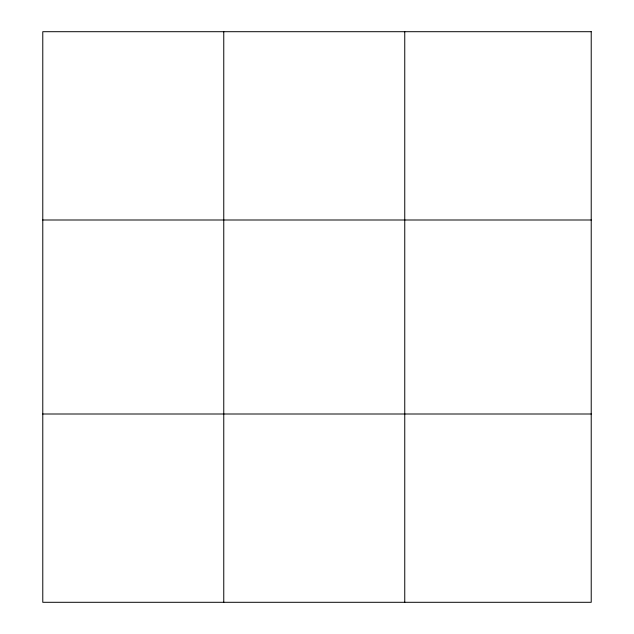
<?xml version="1.0" encoding="UTF-8"?>
<svg xmlns="http://www.w3.org/2000/svg" width="634" height="634" viewBox="0 0 634 634"><rect width="100%" height="100%" fill="white"/><g stroke="black" fill="none" stroke-linecap="round" stroke-linejoin="round"><path stroke-width="0.95" d="M223.762 602.3L223.762 31.7M404.754 602.3L404.754 31.7M42.779 219.998L591.221 219.998M42.779 414.002L591.221 414.002M591.221 31.7L591.221 602.3L42.779 602.3L42.779 31.7L591.221 31.7"/></g></svg>
